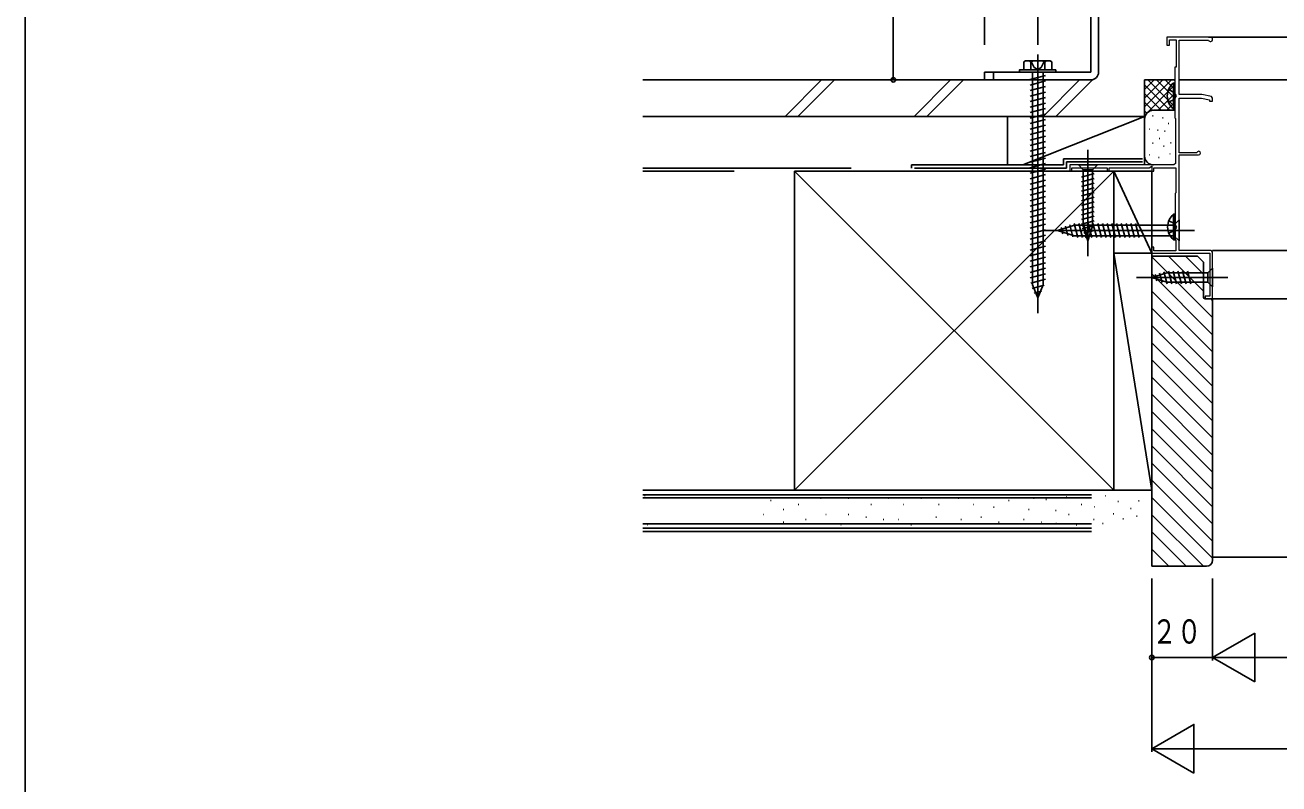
# Model space of a CAD drawing. Units: millimetres, scale not verified. Extents: x -693 to 693, y -1120 to 1122.
# Drawn here: x -693 to -280.7, y -610 to -360.4 of the extents above; entities that cross this region are included whole.
import ezdxf
from ezdxf.enums import TextEntityAlignment as Align

# ---------------------------------------------------------------- set-up
doc = ezdxf.new("R2010")
doc.units = ezdxf.units.MM
doc.header["$LTSCALE"] = 4
doc.layers.add('0-2_YKK_11', color=7, linetype='Continuous', lineweight=18)
for name, color, linetype in [('0-3_YKK_12', 2, 'Continuous'), ('0-4_YKK_13', 4, 'Continuous'), ('0-6_YKK_D', 6, 'Continuous'), ('0-7_YKK_ZWAK', 7, 'Continuous'), ('0-8_YSS_K', 3, 'Continuous')]:
    doc.layers.add(name, color=color, linetype=linetype)
doc.styles.add('ＭＳ ゴシック', font='')
doc.styles.get('ＭＳ ゴシック').set_extended_font_data('MS Gothic')

msp = doc.modelspace()

# ---------------------------------------------------------------- linework, layer by layer
at = {"layer": '0-2_YKK_11', "color": 9}
for p, q in [((-303.2, -364.398), (-317.5, -364.398)), ((-317.5, -364.398), (-317.5, -366.998)), ((-316.7, -365.198), (-314.5, -365.198)), ((-316.7, -366.998), (-316.7, -365.198)), ((-314.5, -365.198), (-314.5, -374.198)), ((-313.5, -365.298), (-303.871, -365.298)), ((-313.5, -383.198), (-313.5, -365.298)), ((-317.5, -366.998), (-316.7, -366.998)), ((-314.9, -374.198), (-314.9, -390.898)), ((-314.5, -374.198), (-314.9, -374.198)), ((-306, -383.198), (-313.5, -383.198)), ((-302.889, -383.91), (-306, -383.198)), ((-313.5, -402.398), (-313.5, -384.398)), ((-313.5, -384.398), (-306.135, -384.398)), ((-306.135, -384.398), (-303.5, -385.001)), ((-303.5, -385.001), (-303.5, -385.398)), ((-303.5, -385.398), (-302.5, -385.398)), ((-302.5, -384.397), (-302.889, -383.91)), ((-302.5, -385.398), (-302.5, -384.397)), ((-314.9, -390.898), (-314.7, -391.098)), ((-314.7, -391.098), (-314.7, -405.898)), ((-307.692, -402.398), (-313.5, -402.398)), ((-313.5, -403.098), (-307.1, -403.098)), ((-313.5, -434.498), (-313.5, -403.098)), ((-315.2, -406.398), (-349.5, -406.398)), ((-349.5, -406.398), (-349.5, -408.398)), ((-348.8, -407.298), (-337.2, -407.298)), ((-348.8, -408.398), (-348.8, -407.298)), ((-337.2, -407.298), (-337.2, -408.398)), ((-336.5, -407.298), (-323.4, -407.298)), ((-336.5, -408.398), (-336.5, -407.298)), ((-323.4, -407.298), (-322.5, -406.779)), ((-322.5, -406.779), (-322.5, -408.398)), ((-321.8, -407.298), (-314.6, -407.298)), ((-321.8, -408.398), (-321.8, -407.298)), ((-314.7, -405.898), (-315.2, -406.398)), ((-314.6, -407.298), (-314.6, -415.598)), ((-349.5, -408.398), (-348.8, -408.398)), ((-337.2, -408.398), (-336.5, -408.398)), ((-322.5, -408.398), (-321.8, -408.398)), ((-314.6, -415.598), (-314.8, -415.798)), ((-314.8, -415.798), (-314.8, -430.798)), ((-314.8, -430.798), (-314.6, -430.998)), ((-314.6, -430.998), (-314.6, -434.598)), ((-322.5, -433.398), (-322.5, -435.398)), ((-321.8, -433.398), (-322.5, -433.398)), ((-322.5, -435.398), (-303.4, -435.398)), ((-321.8, -434.598), (-321.8, -433.398)), ((-314.6, -434.598), (-321.8, -434.598)), ((-303.5, -434.498), (-313.5, -434.498)), ((-303.4, -435.398), (-303.4, -449.598)), ((-302.5, -450.398), (-302.5, -435.498)), ((-305, -449.598), (-305, -450.398)), ((-303.4, -449.598), (-305, -449.598)), ((-305, -450.398), (-302.5, -450.398))]:
    msp.add_line(p, q, dxfattribs=at)
for centre, radius, start, end in [((-303.2, -365.098), 0.7, 196.60155, 90), ((-307.1, -402.498), 0.6, 270, 170.40592), ((-303.5, -435.498), 1, 0, 90)]:
    msp.add_arc(centre, radius, start, end, dxfattribs=at)
at = {"layer": '0-3_YKK_12'}
for p, q in [((-303.893, -364.398), (-104.049, -364.398)), ((-302.5, -434.498), (-104.049, -434.498)), ((-302.5, -450.398), (-104.049, -450.398))]:
    msp.add_line(p, q, dxfattribs=at)
at = {"layer": '0-4_YKK_13'}
for p, q in [((-342.5, -320.898), (-342.5, -375.898)), ((-340, -320.898), (-340, -375.898)), ((-360, -370.098), (-360, -455.098)), ((-364.619, -372.456), (-364.619, -375.098)), ((-355.381, -375.098), (-364.619, -375.098)), ((-362.309, -372.456), (-362.309, -375.098)), ((-362.25, -372.098), (-361.15, -374.354)), ((-358.25, -375.098), (-361.75, -375.098)), ((-361.15, -374.354), (-360, -374.965)), ((-358.85, -374.354), (-360, -374.965)), ((-357.75, -372.098), (-358.85, -374.354)), ((-357.691, -372.456), (-357.691, -375.098)), ((-356, -372.098), (-355.381, -372.456)), ((-355.381, -372.456), (-355.381, -375.098)), ((-354, -375.898), (-354, -375.098)), ((-342.5, -375.898), (-377.5, -375.898)), ((-377.5, -378.398), (-377.5, -375.898)), ((-342.5, -378.398), (-377.5, -378.398)), ((-374.5, -375.898), (-374.5, -378.398)), ((-366, -375.898), (-354, -375.898)), ((-362.5, -378.299), (-357.5, -376.959)), ((-362.5, -380.111), (-357.5, -378.771)), ((-361.75, -375.898), (-361.75, -445.873)), ((-358.25, -445.873), (-358.25, -375.898)), ((-362.5, -381.922), (-357.5, -380.583)), ((-362.5, -383.734), (-357.5, -382.394)), ((-316.996, -381.623), (-315.089, -382.553)), ((-315.409, -379.448), (-315.409, -387.948)), ((-314.9, -379.448), (-315.409, -379.448)), ((-315.089, -382.553), (-314.48, -383.698)), ((-314.9, -379.448), (-314.9, -387.948)), ((-314.9, -381.698), (-314.9, -385.698)), ((-362.5, -385.546), (-357.5, -384.206)), ((-362.5, -387.358), (-357.5, -386.018)), ((-316.996, -385.773), (-315.089, -384.843)), ((-315.089, -384.843), (-314.48, -383.698)), ((-362.5, -389.169), (-357.5, -387.83)), ((-362.5, -390.981), (-357.5, -389.641)), ((-362.5, -392.793), (-357.5, -391.453)), ((-314.9, -387.948), (-315.409, -387.948)), ((-362.5, -394.604), (-357.5, -393.265)), ((-362.5, -396.416), (-357.5, -395.076)), ((-362.5, -398.228), (-357.5, -396.888)), ((-362.5, -400.04), (-357.5, -398.7)), ((-362.5, -401.851), (-357.5, -400.512)), ((-362.5, -403.663), (-357.5, -402.323)), ((-343.5, -401.398), (-343.5, -436.398)), ((-362.5, -405.475), (-357.5, -404.135)), ((-362.5, -407.287), (-357.5, -405.947)), ((-362.5, -409.098), (-357.5, -407.759)), ((-346.6, -406.398), (-345.05, -407.948)), ((-340.4, -406.398), (-346.6, -406.398)), ((-341.95, -407.948), (-345.05, -407.948)), ((-345.05, -407.948), (-345.05, -426.482)), ((-340.4, -406.398), (-341.95, -407.948)), ((-341.95, -426.482), (-341.95, -407.948)), ((-362.5, -410.91), (-357.5, -409.57)), ((-362.5, -412.722), (-357.5, -411.382)), ((-345.6, -410.375), (-341.4, -409.249)), ((-345.6, -411.928), (-341.4, -410.802)), ((-362.5, -414.534), (-357.5, -413.194)), ((-362.5, -416.345), (-357.5, -415.006)), ((-345.6, -413.481), (-341.4, -412.355)), ((-345.6, -415.033), (-341.4, -413.908)), ((-345.6, -416.586), (-341.4, -415.461)), ((-362.5, -418.157), (-357.5, -416.817)), ((-362.5, -419.969), (-357.5, -418.629)), ((-362.5, -421.78), (-357.5, -420.441)), ((-345.6, -418.139), (-341.4, -417.014)), ((-345.6, -419.692), (-341.4, -418.567)), ((-345.6, -421.245), (-341.4, -420.12)), ((-362.5, -423.592), (-357.5, -422.252)), ((-362.5, -425.404), (-357.5, -424.064)), ((-345.6, -422.798), (-341.4, -421.673)), ((-345.6, -424.351), (-341.4, -423.226)), ((-315.309, -422.548), (-315.309, -431.048)), ((-314.8, -422.548), (-315.309, -422.548)), ((-313.5, -424.398), (-315.25, -426.148)), ((-314.8, -422.548), (-314.8, -431.048)), ((-313.5, -431.398), (-313.5, -424.398)), ((-362.5, -427.216), (-357.5, -425.876)), ((-362.5, -429.027), (-357.5, -427.688)), ((-308.5, -427.898), (-358.5, -427.898)), ((-353.5, -427.898), (-347.95, -426.148)), ((-353.5, -427.898), (-347.95, -429.648)), ((-352.353, -426.96), (-351.804, -429.01)), ((-350.921, -426.509), (-350.108, -429.545)), ((-349.489, -426.057), (-348.411, -430.079)), ((-348.057, -425.606), (-346.827, -430.198)), ((-315.25, -426.148), (-347.95, -426.148)), ((-346.506, -425.598), (-345.274, -430.198)), ((-345.6, -425.904), (-341.4, -424.779)), ((-345.341, -427.387), (-341.4, -426.331)), ((-343.5, -431.398), (-345.05, -426.482)), ((-344.953, -425.598), (-343.721, -430.198)), ((-344.89, -428.819), (-341.854, -428.006)), ((-343.5, -431.398), (-341.95, -426.482)), ((-343.4, -425.598), (-342.168, -430.198)), ((-341.847, -425.598), (-340.615, -430.198)), ((-340.295, -425.598), (-339.062, -430.198)), ((-338.742, -425.598), (-337.509, -430.198)), ((-337.189, -425.598), (-335.956, -430.198)), ((-335.636, -425.598), (-334.403, -430.198)), ((-334.083, -425.598), (-332.85, -430.198)), ((-332.53, -425.598), (-331.297, -430.198)), ((-330.977, -425.598), (-329.745, -430.198)), ((-329.424, -425.598), (-328.192, -430.198)), ((-327.871, -425.598), (-326.639, -430.198)), ((-316.896, -424.723), (-314.989, -425.653)), ((-316.896, -428.873), (-314.989, -427.943)), ((-315.25, -429.648), (-315.25, -426.148)), ((-314.989, -425.653), (-314.38, -426.798)), ((-314.989, -427.943), (-314.38, -426.798)), ((-314.8, -424.798), (-314.8, -428.798)), ((-362.5, -430.839), (-357.5, -429.499)), ((-362.5, -432.651), (-357.5, -431.311)), ((-347.95, -429.648), (-315.25, -429.648)), ((-344.438, -430.251), (-342.388, -429.702)), ((-314.8, -431.048), (-315.309, -431.048)), ((-313.5, -431.398), (-315.25, -429.648)), ((-362.5, -434.463), (-357.5, -433.123)), ((-362.5, -436.274), (-357.5, -434.935)), ((-362.5, -438.086), (-357.5, -436.746)), ((-362.5, -439.898), (-357.5, -438.558)), ((-362.5, -441.71), (-357.5, -440.37)), ((-302.5, -440.298), (-304.05, -441.848)), ((-302.5, -446.498), (-302.5, -440.298)), ((-362.5, -443.521), (-357.5, -442.182)), ((-362.3, -445.28), (-357.5, -443.993)), ((-297.5, -443.398), (-327.5, -443.398)), ((-322.5, -443.398), (-317.584, -441.848)), ((-322.5, -443.398), (-317.584, -444.948)), ((-321.353, -442.46), (-320.804, -444.51)), ((-319.921, -442.009), (-319.108, -445.045)), ((-318.489, -441.557), (-317.433, -445.498)), ((-304.05, -441.848), (-317.584, -441.848)), ((-317.584, -444.948), (-304.05, -444.948)), ((-317.006, -441.298), (-315.88, -445.498)), ((-315.453, -441.298), (-314.327, -445.498)), ((-313.9, -441.298), (-312.774, -445.498)), ((-312.347, -441.298), (-311.221, -445.498)), ((-310.794, -441.298), (-309.668, -445.498)), ((-304.05, -444.948), (-304.05, -441.848)), ((-302.5, -446.498), (-304.05, -444.948)), ((-361.866, -446.975), (-357.896, -445.911)), ((-360, -450.098), (-361.75, -445.873)), ((-361.196, -448.607), (-358.745, -447.95)), ((-360, -450.098), (-358.25, -445.873))]:
    msp.add_line(p, q, dxfattribs=at)
for points in [[(-354, -375.098), (-366, -375.098), (-366, -375.898)], [(-356, -372.098), (-364, -372.098), (-364.619, -372.456)]]:
    msp.add_lwpolyline(points, dxfattribs=at)
for centre, radius, start, end in [((-363.464, -374.143), 2.045, 55.61575, 124.38425), ((-360, -379.741), 7.643, 72.41205, 107.58795), ((-356.536, -374.143), 2.045, 55.61575, 124.38425), ((-342.5, -375.898), 2.5, 270, 0), ((-311.869, -383.698), 5.531, 129.79413, 230.20587), ((-311.769, -426.798), 5.531, 129.79413, 230.20587)]:
    msp.add_arc(centre, radius, start, end, dxfattribs=at)
at = {"layer": '0-6_YKK_D'}
for p, q in [((-377.5, -366.868), (-377.5, -182.898)), ((-360, -366.868), (-360, -212.898)), ((-407.5, -318.398), (-407.5, -378.398)), ((-322.5, -542.398), (-322.5, -569.398)), ((-322.5, -542.398), (-322.5, -599.398)), ((-302.5, -542.398), (-302.5, -569.398)), ((-302.5, -542.398), (-302.5, -569.398)), ((-302.5, -568.398), (-288.644, -560.398)), ((-288.644, -560.398), (-288.644, -576.398)), ((-302.5, -568.398), (-322.5, -568.398)), ((-302.5, -568.398), (302.5, -568.398)), ((-302.5, -568.398), (-288.644, -576.398)), ((-322.5, -598.398), (322.5, -598.398)), ((-322.5, -598.398), (-308.644, -606.398))]:
    msp.add_line(p, q, dxfattribs=at)
msp.add_lwpolyline([(-322.5, -598.398), (-308.644, -590.398), (-308.644, -606.398)], dxfattribs=at)
for centre, start, end in [((-407.5, -378.398), 0, 180), ((-407.5, -378.398), 180, 0), ((-322.5, -568.398), 0, 180), ((-322.5, -568.398), 180, 0)]:
    msp.add_arc(centre, 0.75, start, end, dxfattribs=at)
at = {"layer": '0-7_YKK_ZWAK'}
msp.add_line((-693, -1120), (-693, 1064), dxfattribs=at)
at = {"layer": '0-8_YSS_K', "color": 7}
for p, q in [((-489.842, -378.398), (-344.742, -378.398)), ((-324.9, -390.398), (-324.9, -378.398)), ((-489.842, -390.398), (-344.742, -390.398)), ((-421.342, -407.398), (-489.842, -407.398)), ((-351.5, -406.398), (-401.5, -406.398)), ((-401.5, -406.398), (-401.5, -407.398)), ((-350.5, -407.398), (-400.5, -407.398)), ((-351.5, -404.398), (-325.5, -404.398)), ((-351.5, -404.398), (-351.5, -406.398)), ((-350.5, -405.398), (-325.5, -405.398)), ((-350.5, -405.398), (-350.5, -407.398)), ((-440, -408.398), (-335, -408.398)), ((-440, -513.398), (-440, -408.398)), ((-335, -408.398), (-335, -513.398)), ((-322.5, -436.398), (-322.5, -538.398)), ((-307.5, -436.398), (-322.5, -436.398)), ((-305.5, -438.398), (-307.5, -436.398)), ((-305.5, -449.898), (-305.5, -438.398)), ((-302.5, -450.398), (-305, -450.398)), ((-302.5, -536.398), (-302.5, -450.398)), ((-489.842, -513.398), (-342.341, -513.398)), ((-335, -513.398), (-440, -513.398)), ((-322.5, -525.898), (-322.5, -513.398)), ((-342.342, -515.898), (-489.842, -515.898)), ((-489.842, -525.898), (-342.341, -525.898)), ((-322.5, -538.398), (-304.5, -538.398))]:
    msp.add_line(p, q, dxfattribs=at)
at = {"layer": '0-8_YSS_K'}
for p, q in [((-443.106, -390.398), (-431.106, -378.398)), ((-438.863, -390.398), (-426.863, -378.398)), ((-400.679, -390.398), (-388.679, -378.398)), ((-396.437, -390.398), (-384.437, -378.398)), ((-358.253, -390.398), (-346.253, -378.398)), ((-354.01, -390.398), (-342.01, -378.398)), ((-316.042, -378.398), (-324.9, -387.256)), ((-318.871, -378.398), (-324.9, -384.428)), ((-321.699, -378.398), (-324.9, -381.599)), ((-324.527, -378.398), (-324.9, -378.771)), ((-324.9, -378.398), (-314.9, -378.398)), ((-324.9, -391.398), (-324.9, -378.398)), ((-314.9, -387.256), (-323.758, -378.398)), ((-314.9, -384.428), (-320.929, -378.398)), ((-314.9, -381.599), (-318.101, -378.398)), ((-314.9, -378.771), (-315.273, -378.398)), ((-313.5, -378.398), (-104.049, -378.398)), ((-316.586, -388.398), (-324.9, -380.085)), ((-314.9, -380.085), (-324.9, -390.085)), ((-319.415, -388.398), (-324.9, -382.913)), ((-314.9, -382.913), (-320.385, -388.398)), ((-322.225, -388.416), (-324.9, -385.741)), ((-314.9, -385.741), (-317.575, -388.416)), ((-324.9, -390.398), (-369.9, -390.398)), ((-369.9, -390.398), (-369.9, -406.398)), ((-364.9, -406.398), (-324.9, -390.398)), ((-324.105, -389.365), (-324.9, -388.57)), ((-324.9, -390.398), (-324.9, -404.398)), ((-324.9, -406.398), (-324.9, -391.398)), ((-322.095, -390.226), (-322.295, -390.226)), ((-321.9, -388.398), (-314.9, -388.398)), ((-318.757, -390.894), (-318.957, -390.894)), ((-323.096, -394.566), (-323.296, -394.566)), ((-320.426, -394.899), (-320.626, -394.899)), ((-318.089, -395.233), (-318.289, -395.233)), ((-316.901, -392.724), (-317.101, -392.724)), ((-322.095, -399.239), (-322.295, -399.239)), ((-319.823, -397.692), (-320.023, -397.692)), ((-316.116, -399.154), (-316.316, -399.154)), ((-323.096, -403.081), (-323.296, -403.081)), ((-320.092, -403.912), (-320.292, -403.912)), ((-318.423, -400.24), (-318.623, -400.24)), ((-316.42, -402.747), (-316.62, -402.747)), ((-459.842, -408.398), (-489.842, -408.398)), ((-335, -513.398), (-440, -408.398)), ((-335, -408.398), (-440, -513.398)), ((-369.9, -408.398), (-324.9, -408.398)), ((-335, -408.398), (-322.5, -408.398)), ((-335, -408.398), (-322.5, -435.398)), ((-335, -435.398), (-335, -408.398)), ((-322.5, -435.398), (-322.5, -408.398)), ((-335.001, -435.398), (-322.501, -435.398)), ((-335.001, -435.398), (-322.501, -513.398)), ((-335.001, -513.398), (-335.001, -435.398)), ((-335, -435.398), (-322.5, -435.398)), ((-322.501, -435.398), (-322.501, -513.398)), ((-302.5, -456.575), (-322.5, -436.575)), ((-305.5, -447.918), (-317.02, -436.398)), ((-305.5, -442.261), (-311.363, -436.398)), ((-302.5, -462.232), (-322.5, -442.232)), ((-302.5, -467.888), (-322.5, -447.888)), ((-302.5, -450.918), (-303.02, -450.398)), ((-302.5, -473.545), (-322.5, -453.545)), ((-302.5, -479.202), (-322.5, -459.202)), ((-302.5, -484.859), (-322.5, -464.859)), ((-302.5, -490.516), (-322.5, -470.516)), ((-302.5, -496.173), (-322.5, -476.173)), ((-302.5, -501.83), (-322.5, -481.83)), ((-302.5, -507.486), (-322.5, -487.486)), ((-302.5, -513.143), (-322.5, -493.143)), ((-302.5, -518.8), (-322.5, -498.8)), ((-302.5, -524.457), (-322.5, -504.457)), ((-302.5, -530.114), (-322.5, -510.114)), ((-489.842, -513.398), (-459.842, -513.398)), ((-489.842, -514.898), (-342.341, -514.898)), ((-489.102, -515.14), (-489.302, -515.14)), ((-337.684, -515.228), (-337.884, -515.228)), ((-322.501, -513.398), (-335.001, -513.398)), ((-447.667, -516.788), (-447.867, -516.788)), ((-438.601, -518.112), (-438.801, -518.112)), ((-431.184, -515.964), (-431.384, -515.964)), ((-422.118, -515.964), (-422.318, -515.964)), ((-414.701, -518.112), (-414.901, -518.112)), ((-408.931, -515.964), (-409.131, -515.964)), ((-403.986, -518.112), (-404.186, -518.112)), ((-398.217, -515.964), (-398.417, -515.964)), ((-392.448, -518.112), (-392.648, -518.112)), ((-385.924, -515.964), (-386.124, -515.964)), ((-380.979, -518.112), (-381.179, -518.112)), ((-374.385, -518.937), (-374.585, -518.937)), ((-369.44, -516.788), (-369.64, -516.788)), ((-361.199, -515.964), (-361.399, -515.964)), ((-357.108, -516.397), (-357.308, -516.397)), ((-350.481, -515.618), (-350.681, -515.618)), ((-345.54, -518.112), (-345.74, -518.112)), ((-341.192, -518.846), (-341.392, -518.846)), ((-333.493, -517.137), (-333.693, -517.137)), ((-329.292, -519.378), (-329.492, -519.378)), ((-326.617, -516.846), (-326.817, -516.846)), ((-302.5, -535.771), (-322.5, -515.771)), ((-450.139, -521.409), (-450.339, -521.409)), ((-443.546, -519.761), (-443.746, -519.761)), ((-436.129, -523.057), (-436.329, -523.057)), ((-429.535, -521.409), (-429.735, -521.409)), ((-422.118, -521.409), (-422.318, -521.409)), ((-416.349, -522.233), (-416.549, -522.233)), ((-410.58, -523.057), (-410.78, -523.057)), ((-405.635, -523.057), (-405.835, -523.057)), ((-393.272, -522.233), (-393.472, -522.233)), ((-385.099, -523.057), (-385.299, -523.057)), ((-378.506, -522.233), (-378.706, -522.233)), ((-364.495, -523.057), (-364.695, -523.057)), ((-362.847, -519.761), (-363.047, -519.761)), ((-353.989, -520.016), (-354.19, -520.016)), ((-349.661, -521.409), (-349.861, -521.409)), ((-341.419, -523.057), (-341.619, -523.057)), ((-334.955, -521.185), (-335.155, -521.185)), ((-331.813, -522.739), (-332.013, -522.739)), ((-327.331, -521.899), (-327.531, -521.899)), ((-305.529, -538.398), (-322.5, -521.428)), ((-489.842, -524.398), (-342.341, -524.398)), ((-489.842, -526.898), (-342.342, -526.898)), ((-488.278, -524.706), (-488.478, -524.706)), ((-443.546, -523.882), (-443.746, -523.882)), ((-424.59, -524.706), (-424.79, -524.706)), ((-401.514, -524.706), (-401.714, -524.706)), ((-372.737, -523.882), (-372.937, -523.882)), ((-358.726, -523.882), (-358.926, -523.882)), ((-353.8, -524.303), (-354, -524.303)), ((-347.188, -524.706), (-347.388, -524.706)), ((-338.463, -524.303), (-338.663, -524.303)), ((-311.186, -538.398), (-322.5, -527.084)), ((-316.843, -538.398), (-322.5, -532.741)), ((-104.049, -535.398), (-302.5, -535.398))]:
    msp.add_line(p, q, dxfattribs=at)
for centre, start, end in [((-321.9, -391.398), 90, 180), ((-321.9, -403.398), 180, 270)]:
    msp.add_arc(centre, 3, start, end, dxfattribs=at)
at = {"layer": '0-8_YSS_K', "color": 7}
for centre, radius, start, end in [((-305, -449.898), 0.5, 180, 270), ((-304.5, -536.398), 2, 270, 0)]:
    msp.add_arc(centre, radius, start, end, dxfattribs=at)

# ---------------------------------------------------------------- texts
at = {"layer": '0-6_YKK_D', "style": 'ＭＳ ゴシック', "width": 0.75}
msp.add_text('２０', height=7.962, dxfattribs=at).set_placement((-322.427, -566.198), align=Align.BOTTOM_LEFT)

doc.saveas('drawing.dxf')
